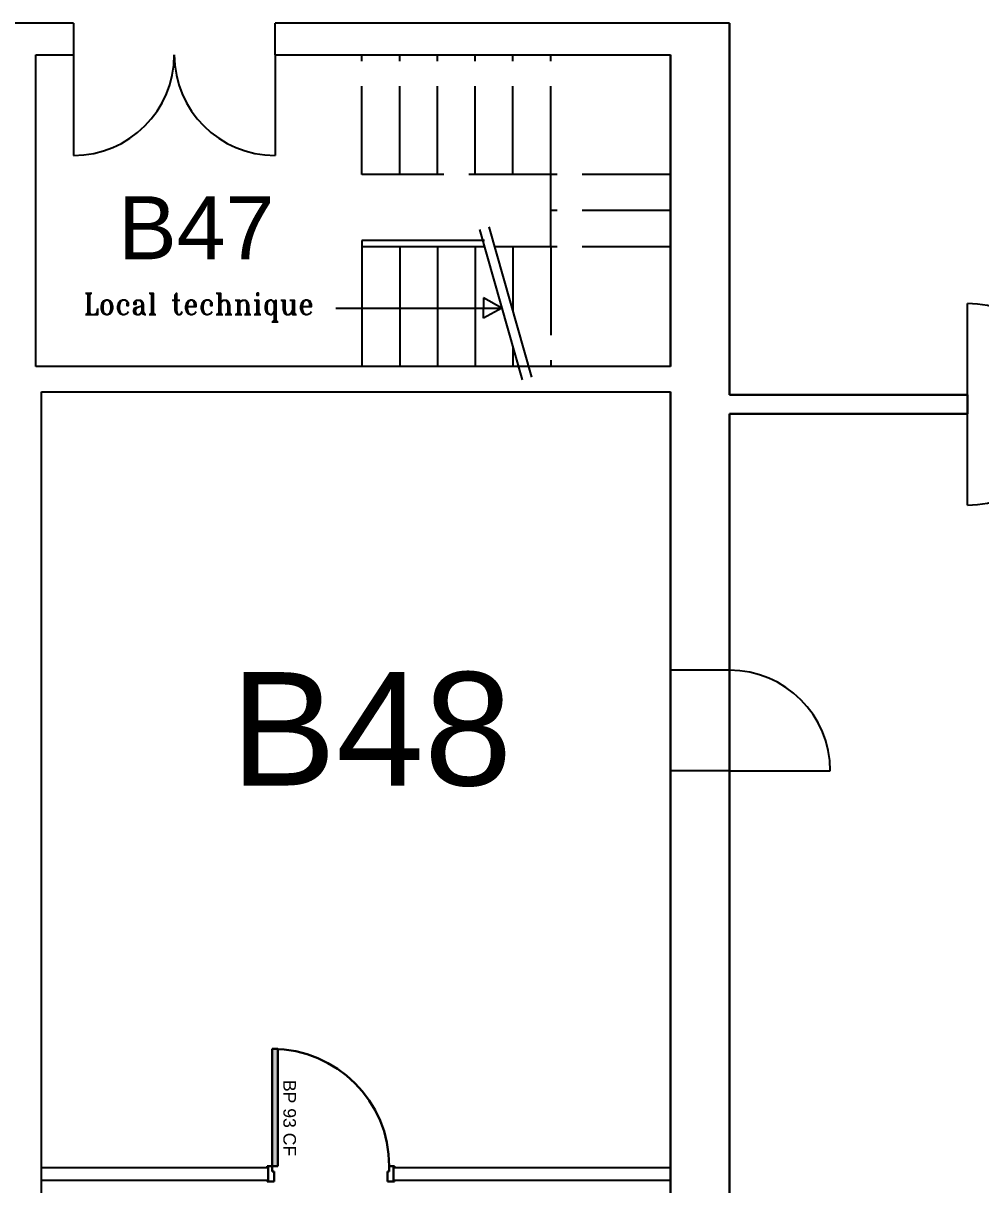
# Model space of a CAD drawing. Header units: millimetres. Extents: x -223503 to -221183, y 15861 to 17311.
# Drawn here: x -222558.98 to -222551.37, y 16069.65 to 16078.87 of the extents above; entities that cross this region are included whole.
import ezdxf
from ezdxf.enums import TextEntityAlignment as Align

# ---------------------------------------------------------------- set-up
doc = ezdxf.new("R2010")
doc.units = ezdxf.units.MM
for name, pattern in [('CACHE', [9.525, 6.35, -3.175]), ('GESTRICHELT', [0.9, 0.7, -0.2]), ('STRICHPUNKT', [25.4, 12.7, -6.35, 0, -6.35])]:
    doc.linetypes.add(name, pattern=pattern)
doc.layers.add('ASTEC - POSE BP CF', color=104, linetype='Continuous', lineweight=30)
doc.layers.add('NUMEROTATION', color=172, linetype='Continuous', lineweight=30)
for name, color, linetype in [('BA CLOISON', 8, 'Continuous'), ('BA ESCALIER', 8, 'Continuous'), ('BA ESCALIER CACHE', 8, 'CACHE'), ('BA MURS', 8, 'Continuous'), ('BA PORTES', 8, 'Continuous'), ('BA TEXTE BATIMENT', 8, 'Continuous')]:
    doc.layers.add(name, color=color, linetype=linetype)
doc.styles.add('ROMANT', font='ROMANT.SHX')
doc.styles.get("Standard").update_dxf_attribs({"font": 'arial.ttf'})

# ---------------------------------------------------------------- blocks, each defined once
blk = doc.blocks.new('A$C60F60C27')
blk.add_hatch(color=256).paths.add_polyline_path([(0.041, 0.122), (0.041, 1.052), (0.085, 1.052), (0.085, 0.122)])
at = {"color": 124}
for p, q in [((0.041, 1.052), (0.085, 1.052)), ((0.085, 0.122), (0.041, 0.122))]:
    blk.add_line(p, q, dxfattribs=at)
for p, q in [((0.041, 0.122), (0.041, 1.052)), ((0.085, 1.052), (0.085, 0.122))]:
    blk.add_line(p, q)
at = {"color": 7}
for p, q in [((0, 0.122), (0, 0.111)), ((0, 0.122), (0.041, 0.122)), ((0, 0.111), (0.008, 0.111)), ((0.008, 0.011), (0.008, 0.111)), ((0.041, 0.122), (0.041, 0.078)), ((1.012, 0.122), (0.971, 0.122)), ((0.971, 0.122), (0.971, 0.078)), ((1.004, 0.011), (1.004, 0.111)), ((1.012, 0.111), (1.004, 0.111)), ((1.012, 0.122), (1.012, 0.111)), ((0, 0), (0, 0.011)), ((0, 0.011), (0.008, 0.011)), ((0, 0), (0.056, 0)), ((0.041, 0.078), (0.056, 0.078)), ((0.056, 0), (0.056, 0.078)), ((0.971, 0.078), (0.956, 0.078)), ((0.956, 0), (0.956, 0.078)), ((1.012, 0), (0.956, 0)), ((1.012, 0.011), (1.004, 0.011)), ((1.012, 0), (1.012, 0.011))]:
    blk.add_line(p, q, dxfattribs=at)
at = {"color": 8}
blk.add_ellipse((0.041, 0.122), major_axis=(-0.6576, 0.6576), ratio=1, start_param=3.926991, end_param=5.497787, dxfattribs=at)
at = {"color": 7, "width": 1}
blk.add_text(' BP 93 CF', height=0.1, rotation=270, dxfattribs=at).set_placement((0.1297, 0.8445))

msp = doc.modelspace()

# ---------------------------------------------------------------- linework, layer by layer
at = {"layer": 'BA CLOISON'}
for p, q in [((-222558.8324, 16069.7888), (-222557.0338, 16069.7888)), ((-222557.0338, 16069.7888), (-222557.0338, 16069.6888)), ((-222556.0378, 16069.7888), (-222553.8382, 16069.7888)), ((-222556.0378, 16069.6888), (-222556.0375, 16069.7888)), ((-222558.8324, 16069.6888), (-222557.0338, 16069.6888)), ((-222556.0378, 16069.6888), (-222553.8382, 16069.6888))]:
    msp.add_line(p, q, dxfattribs=at)
at = {"layer": 'BA ESCALIER', "linetype": 'STRICHPUNKT'}
for p, q in [((-222555.2791, 16077.2554), (-222554.9412, 16076.0615)), ((-222555.3533, 16077.2344), (-222555.0153, 16076.0405))]:
    msp.add_line(p, q, dxfattribs=at)
at = {"layer": 'BA ESCALIER', "linetype": 'ByBlock'}
for p, q in [((-222556.2882, 16077.147), (-222556.2882, 16076.147)), ((-222555.3144, 16077.147), (-222556.2882, 16077.147)), ((-222555.3144, 16077.097), (-222556.2882, 16077.097)), ((-222555.9882, 16077.097), (-222555.9882, 16076.147)), ((-222555.6882, 16077.097), (-222555.6882, 16076.147)), ((-222555.3882, 16077.097), (-222555.3882, 16076.147)), ((-222555.3236, 16076.6912), (-222555.3236, 16076.6112)), ((-222555.1771, 16076.6112), (-222555.3236, 16076.6912)), ((-222556.4946, 16076.6112), (-222555.1771, 16076.6112)), ((-222555.3236, 16076.5311), (-222555.3236, 16076.6112)), ((-222555.1771, 16076.6112), (-222555.3236, 16076.5311)), ((-222555.0882, 16076.298), (-222555.0882, 16076.147))]:
    msp.add_line(p, q, dxfattribs=at)
at = {"layer": 'BA ESCALIER CACHE', "linetype": 'GESTRICHELT'}
for p, q in [((-222556.2882, 16077.672), (-222556.2882, 16078.622)), ((-222555.9882, 16077.672), (-222555.9882, 16078.622)), ((-222555.6882, 16077.672), (-222555.6882, 16078.622)), ((-222555.3882, 16077.672), (-222555.3882, 16078.622)), ((-222555.0882, 16077.672), (-222555.0882, 16078.622)), ((-222554.7882, 16077.672), (-222554.7882, 16078.622)), ((-222553.8382, 16077.672), (-222556.2882, 16077.672)), ((-222554.7882, 16077.097), (-222554.7882, 16077.672)), ((-222553.8382, 16077.3845), (-222554.7882, 16077.3845)), ((-222553.8382, 16077.097), (-222555.2342, 16077.097)), ((-222555.0882, 16077.097), (-222555.0882, 16076.5812)), ((-222554.7882, 16077.097), (-222554.7882, 16076.147))]:
    msp.add_line(p, q, dxfattribs=at)
at = {"layer": 'BA MURS'}
for p, q in [((-222558.5782, 16078.872), (-222559.1803, 16078.872)), ((-222558.5782, 16078.872), (-222558.5782, 16078.622)), ((-222553.3682, 16078.872), (-222556.9782, 16078.872)), ((-222556.9782, 16078.622), (-222556.9782, 16078.872)), ((-222553.3682, 16078.872), (-222553.3682, 16075.922)), ((-222553.3682, 16075.922), (-222553.3682, 16078.872)), ((-222553.3682, 16075.922), (-222553.3682, 16078.872)), ((-222558.8782, 16078.622), (-222558.5782, 16078.622)), ((-222558.8782, 16076.147), (-222558.8782, 16078.622)), ((-222558.5782, 16078.622), (-222558.5782, 16078.622)), ((-222556.9782, 16078.622), (-222553.8382, 16078.622)), ((-222553.8382, 16078.622), (-222553.8382, 16076.147)), ((-222553.8382, 16076.147), (-222553.8382, 16078.622)), ((-222553.8382, 16078.622), (-222553.8382, 16076.147)), ((-222553.8382, 16076.147), (-222558.8782, 16076.147)), ((-222558.8324, 16062.1879), (-222558.8324, 16075.947)), ((-222558.8324, 16075.947), (-222553.8382, 16075.947)), ((-222553.8382, 16075.947), (-222553.8382, 16062.1879)), ((-222553.8382, 16062.1879), (-222553.8382, 16075.947)), ((-222553.8382, 16075.947), (-222553.8382, 16062.1879)), ((-222551.4792, 16075.922), (-222553.3682, 16075.922)), ((-222551.4792, 16075.922), (-222553.3682, 16075.922)), ((-222551.4792, 16075.922), (-222553.3682, 16075.922)), ((-222553.3682, 16075.922), (-222551.4792, 16075.922)), ((-222551.4792, 16075.922), (-222553.3682, 16075.922)), ((-222551.4792, 16075.922), (-222553.3682, 16075.922)), ((-222553.3682, 16075.922), (-222551.4792, 16075.922)), ((-222551.4792, 16075.922), (-222553.3682, 16075.922)), ((-222551.4792, 16075.922), (-222551.4792, 16075.922)), ((-222551.4792, 16075.772), (-222551.4792, 16075.922)), ((-222551.4792, 16075.772), (-222551.4792, 16075.922)), ((-222551.4792, 16075.922), (-222551.4792, 16075.922)), ((-222551.4792, 16075.922), (-222551.4792, 16075.922)), ((-222553.3682, 16075.772), (-222551.4792, 16075.772)), ((-222553.3682, 16075.772), (-222551.4792, 16075.772)), ((-222553.3682, 16075.772), (-222551.4792, 16075.772)), ((-222551.4792, 16075.772), (-222553.3682, 16075.772)), ((-222551.4792, 16075.772), (-222553.3682, 16075.772)), ((-222553.3682, 16075.772), (-222551.4792, 16075.772)), ((-222553.3682, 16075.772), (-222553.3682, 16060.6316)), ((-222553.3682, 16060.6316), (-222553.3682, 16075.772)), ((-222553.3682, 16060.6316), (-222553.3682, 16075.772)), ((-222551.4792, 16075.772), (-222551.4792, 16075.772)), ((-222553.3682, 16073.7363), (-222553.8382, 16073.7363)), ((-222553.3682, 16072.9363), (-222553.8382, 16072.9363))]:
    msp.add_line(p, q, dxfattribs=at)
msp.add_lwpolyline([(-222551.4792, 16075.922), (-222551.4792, 16075.922), (-222551.4792, 16075.772), (-222551.4792, 16075.772)], close=True, dxfattribs=at)
at = {"layer": 'BA PORTES', "lineweight": 25}
for p, q in [((-222558.5782, 16078.622), (-222558.5782, 16077.822)), ((-222556.9782, 16078.622), (-222556.9782, 16077.822)), ((-222551.4792, 16075.847), (-222551.4792, 16076.647)), ((-222551.4792, 16075.047), (-222551.4792, 16075.847))]:
    msp.add_line(p, q, dxfattribs=at)
at = {"layer": 'BA PORTES'}
msp.add_line((-222553.3682, 16072.9363), (-222552.5682, 16072.9363), dxfattribs=at)
at = {"layer": 'BA PORTES', "lineweight": 25}
for centre, start, end in [((-222558.5782, 16078.622), 270, 0), ((-222556.9782, 16078.622), 180, 270), ((-222551.4792, 16075.847), 270, 90)]:
    msp.add_arc(centre, 0.8, start, end, dxfattribs=at)
at = {"layer": 'BA PORTES'}
msp.add_arc((-222553.3682, 16072.9363), 0.8, 0, 90, dxfattribs=at)

# ---------------------------------------------------------------- block references
at = {"layer": 'ASTEC - POSE BP CF'}
msp.add_blockref('A$C60F60C27', (-222557.0418, 16069.6778), dxfattribs=at)

# ---------------------------------------------------------------- texts
at = {"layer": 'BA TEXTE BATIMENT', "style": 'ROMANT', "oblique": 360, "width": 0.803763}
msp.add_text('Local technique', height=0.170586, dxfattribs=at).set_placement((-222558.4977, 16076.5591), (-222556.6695, 16076.5591), align=Align.FIT)
at = {"layer": 'NUMEROTATION', "attachment_point": 1}
for s, insert, char_height in [('B47', (-222558.2249, 16077.4985), 0.5), ('B48', (-222557.3317, 16073.7206), 0.9)]:
    msp.add_mtext_dynamic_manual_height_columns(s, width=2.587748, gutter_width=12.5, heights=[0], dxfattribs=dict(at, insert=insert, char_height=char_height))

doc.saveas('drawing.dxf')
